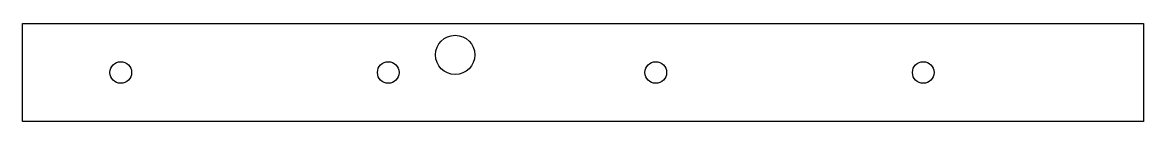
# Model space of a CAD drawing. Header units: millimetres. Extents: x -140 to 145, y -10 to 15.
import ezdxf

# ---------------------------------------------------------------- set-up
doc = ezdxf.new("R2010")
doc.units = ezdxf.units.MM
doc.layers.add('Sketch', color=7, linetype='CONTINUOUS')

msp = doc.modelspace()

# ---------------------------------------------------------------- linework, layer by layer
at = {"layer": 'Sketch'}
for p, q in [((-140, 15), (145, 15)), ((-140, -10), (-140, 15)), ((145, 15), (145, -10)), ((145, -10), (-140, -10))]:
    msp.add_line(p, q, dxfattribs=at)
for centre, radius in [((-30, 7), 5), ((-115, 2.5), 2.75), ((-47, 2.5), 2.75), ((21, 2.5), 2.75), ((89, 2.5), 2.75)]:
    msp.add_circle(centre, radius, dxfattribs=at)

doc.saveas('drawing.dxf')
